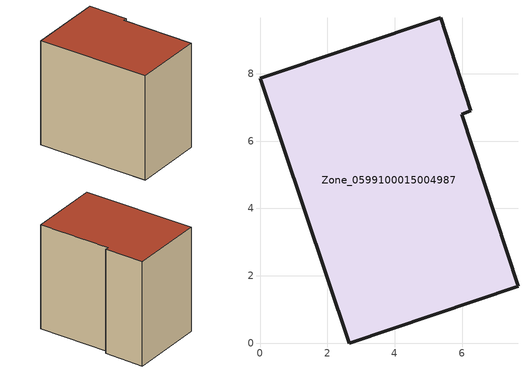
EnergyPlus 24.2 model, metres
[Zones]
Zone_0599100015004987
 floor ground (C_G): 2.65,0 0,7.86 5.36,9.66 6.25,6.9 5.99,6.8 7.66,1.69 z2.49
 wall outside (C_F): 6.25,6.9 5.36,9.66 0,7.86 2.65,0 7.66,1.69 5.99,6.8 6.25,6.9 z2.49:10.28
 roof outside (C_R): 7.66,1.69 5.99,6.8 6.25,6.9 5.36,9.66 0,7.86 2.65,0 z10.28
[BUILDING]
Pand.0599100015004987: North Axis=0; Terrain=City; Loads Convergence Tolerance Value=0.04; Temperature Convergence Tolerance Value=0.4; Solar Distribution=FullExterior; Maximum Number of Warmup Days=25; Minimum Number of Warmup Days=1
[Site:Location]
Rotterdam.The.Hague.AP_ZH_NLD Design_Conditions: Latitude=51.96; Longitude=4.45; Time Zone=1; Elevation=-4.5
[SITE:GROUNDTEMPERATURE:BUILDINGSURFACE]
18, 18, 18, 18, 18, 18, 18, 18, 18, 18, 18, 18
[MATERIAL] Thermal Absorptance=0.9; Solar Absorptance=0.7; Visible Absorptance=0.7
Name | Roughness | Thickness | Conductivity | Density | Specific Heat
G.TI.1975-1991 | MediumSmooth | 0.15 | 0.288461 | 540 | 1210
F.TI.1975-1991 | Rough | 0.3 | 0.230769 | 1920 | 840
R.TI.1975-1991 | MediumRough | 0.2 | 0.153846 | 1500 | 1000
[CONSTRUCTION]
C_G: G.TI.1975-1991
C_F: F.TI.1975-1991
C_R: R.TI.1975-1991
[ZONE]
Zone_0599100015004987: Type=1; Multiplier=1; Ceiling Height=Autocalculate; Volume=Autocalculate; Floor Area=autocalculate; Part of Total Floor Area=Yes
[ZONEINFILTRATION:DESIGNFLOWRATE]
Infil_Zone_0599100015004987: Zone or ZoneList or Space or SpaceList=Zone_0599100015004987; Schedule=AlwaysOn; Design Flow Rate Calculation Method=Flow/Area; Flow Rate per Floor Area=0.003; Constant Term Coefficient=1; Temperature Term Coefficient=0; Velocity Term Coefficient=0; Velocity Squared Term Coefficient=0
[HVACTEMPLATE:ZONE:IDEALLOADSAIRSYSTEM]
Zone_0599100015004987: Maximum Heating Supply Air Temperature=50; Minimum Cooling Supply Air Temperature=13; Maximum Heating Supply Air Humidity Ratio=0.0156; Minimum Cooling Supply Air Humidity Ratio=0.0077; Heating Limit=NoLimit; Cooling Limit=NoLimit; Dehumidification Control Type=ConstantSensibleHeatRatio; Cooling Sensible Heat Ratio=0.7; Dehumidification Setpoint=60; Humidification Control Type=None; Humidification Setpoint=30; Outdoor Air Method=None; Outdoor Air Flow Rate per Person=0.00944; Outdoor Air Flow Rate per Zone Floor Area=0; Outdoor Air Flow Rate per Zone=0; Demand Controlled Ventilation Type=None; Outdoor Air Economizer Type=NoEconomizer; Heat Recovery Type=None; Sensible Heat Recovery Effectiveness=0.7; Latent Heat Recovery Effectiveness=0.65
[ZONECONTROL:THERMOSTAT]
ThermostatControl_Zone_0599100015004987: Zone or ZoneList=Zone_0599100015004987; Control Type Schedule=DualSetpointControlType; Control 1=Thermostat_Zone_0599100015004987; Temperature Difference Between Cutout And Setpoint=0
[THERMOSTATSETPOINT:DUALSETPOINT]
Thermostat_Zone_0599100015004987: Heating Setpoint Temperature Schedule=HeatingSetpoint_Zone_0599100015004987; Cooling Setpoint Temperature Schedule=CoolingSetpoint_Zone_0599100015004987
[SCHEDULE:COMPACT]
HeatingSetpoint_Zone_0599100015004987: Through: 12/31, For: AllDays, Until: 24:00, 21
CoolingSetpoint_Zone_0599100015004987: Through: 12/31, For: AllDays, Until: 24:00, 24
DualSetpointControlType: Through: 12/31, For: AllDays, Until: 24:00, 4
AlwaysOn: Through: 12/31, For: AllDays, Until: 24:00, 1
